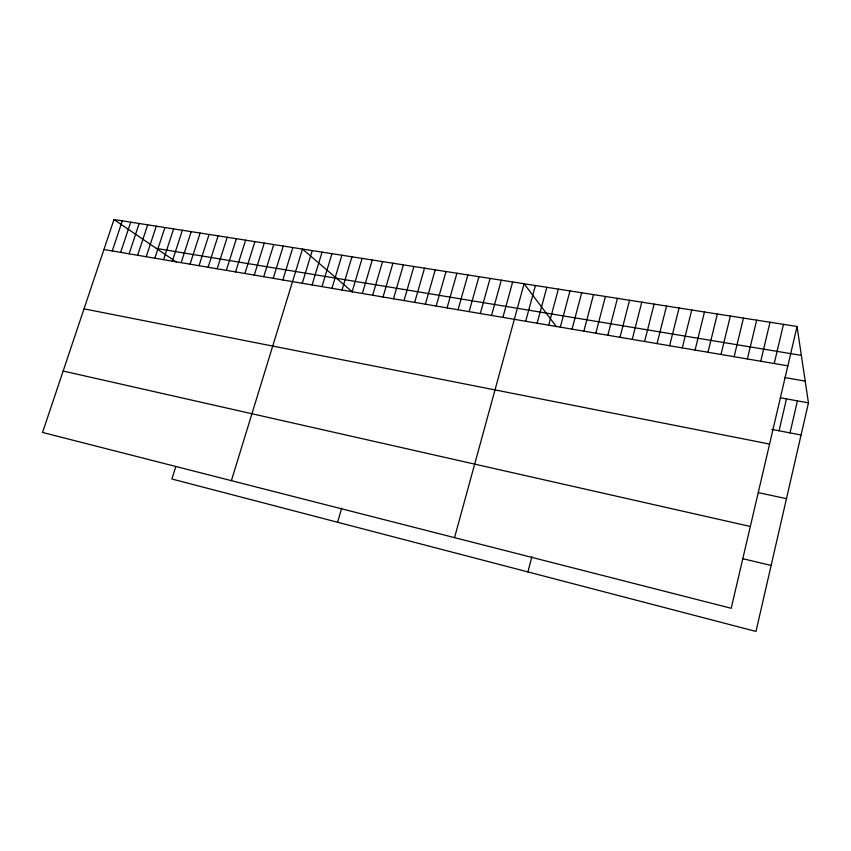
<?xml version="1.0" encoding="UTF-8"?>
<svg xmlns="http://www.w3.org/2000/svg" width="851" height="851" viewBox="0 0 851 851"><rect width="100%" height="100%" fill="white"/><g stroke="black" fill="none" stroke-linecap="round" stroke-linejoin="round"><path stroke-width="1.28" d="M797.047 326.476L731.211 608.284L42.55 432.446L113.981 219.558L797.047 326.476L808.45 402.863L755.986 631.442L171.891 479.007L175.817 466.539M790.026 432.882L797.419 400.864M779.048 430.776L786.473 398.885M774.229 363.537L783.463 324.348M760.741 361.239L770.006 322.242M747.38 358.962L756.667 320.157M734.126 356.707L743.455 318.083M720.999 354.473L730.349 316.04M707.979 352.261L717.361 314.008M695.076 350.069L704.49 311.987M682.289 347.899L691.735 309.987M669.609 345.74L679.077 308.009M657.046 343.602L666.546 306.052M644.59 341.485L654.111 304.105M632.24 339.379L641.782 302.169M619.996 337.304L629.559 300.265M607.848 335.23L617.443 298.361M595.817 333.188L605.423 296.478M583.882 331.156L593.509 294.616M527.897 571.915L531.896 556.703M572.042 329.146L581.701 292.765M560.309 327.146L569.989 290.936M548.672 325.167L558.362 289.117M537.13 323.21L546.842 287.308M525.684 321.263L535.417 285.521M454.53 537.641L524.088 283.745L556.416 326.699M502.888 317.38L512.653 281.958M491.538 315.455L501.324 280.181M480.283 313.54L490.08 278.426M469.124 311.636L478.932 276.681M458.051 309.753L467.88 274.947M447.073 307.892L456.913 273.235M425.372 304.201L435.244 269.841M436.18 306.041L446.03 271.533M414.66 302.382L424.532 268.171M337.592 522.248L341.676 508.175M404.023 300.573L413.916 266.501M393.481 298.775L403.385 264.852M383.024 296.999L392.939 263.225M372.642 295.233L382.567 261.597M362.356 293.478L372.291 259.991M342.006 290.021L351.963 256.811M352.144 291.744L362.079 258.396M331.954 288.308L341.911 255.236M321.976 286.617L331.943 253.672M312.083 284.936L322.061 252.13M231.387 480.666L302.509 249.066L352.431 291.989M302.254 283.266L312.243 250.588M282.84 279.958L292.84 247.556M273.245 278.33L283.245 246.056M263.725 276.703L273.735 244.567M244.897 273.501L254.917 241.62M254.268 275.096L264.289 243.088M235.578 271.926L245.609 240.163M226.345 270.352L236.376 238.716M208.069 267.246L218.111 235.855M217.175 268.788L227.206 237.28M199.038 265.703L209.08 234.44M190.071 264.182L200.113 233.036M172.338 261.161L182.38 230.259M181.167 262.672L191.22 231.642M163.562 259.672L173.615 228.887M146.212 256.725L156.265 226.175M154.861 258.193L164.913 227.525M137.628 255.257L147.691 224.834M129.118 253.811L139.17 223.494M112.258 250.949L122.31 220.856M120.651 252.375L130.714 222.175M156.329 248.407L801.365 355.399M103.918 249.524L787.845 365.845M784.367 377.482L805.206 381.11M780.431 397.789L808.45 402.863M771.793 429.383L801.068 435.01M84.015 308.849L769.57 444.062M758.284 492.623L786.462 498.665M63.155 371.036L750.316 526.471M742.838 558.713L771.134 565.436M113.981 219.558L176.317 262.023"/></g></svg>
